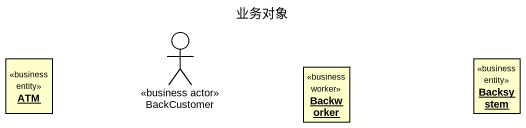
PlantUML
@startuml
title 业务对象
allowmixing
hide circle
hide empty members
actor BackCustomer <<business actor>>
object ATM <<business entity>>
object Backworker <<business worker>>
object Backsystem <<business entity>>
@enduml
